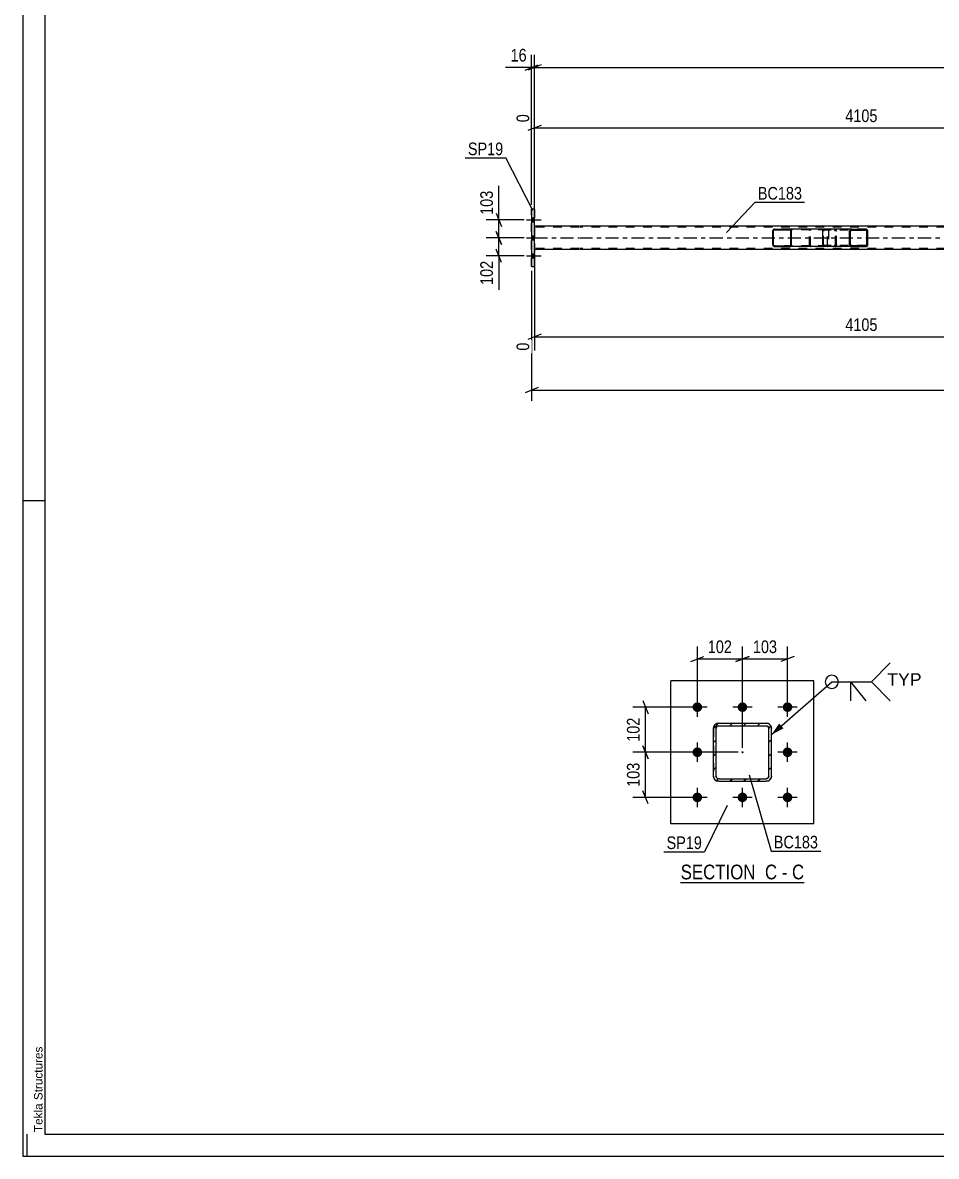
# Model space of a CAD drawing. Header units: millimetres. Extents: x -80 to 761, y -429 to 165.
# Drawn here: x -79.7 to 128, y -429 to -171.3 of the extents above; entities that cross this region are included whole.
import ezdxf

# ---------------------------------------------------------------- set-up
doc = ezdxf.new("R2010")
doc.units = ezdxf.units.MM
doc.linetypes.add('DXK_LINE_DOT2', pattern=[3.9198, 1.9599, -1.9599])
doc.linetypes.add('DXK_LINE_DOT3', pattern=[5.9187, 2.979, -0.9799, 0.9799, -0.9799])
doc.styles.add('Arial', font='ARIAL.TTF', dxfattribs={"height": 0.2})
doc.styles.add('Arial Narrow', font='ARIALN.TTF', dxfattribs={"height": 0.2})

# ---------------------------------------------------------------- blocks, each defined once
blk = doc.blocks.new('Unknown-814185468-1133')
at = {"color": 5, "linetype": 'Continuous'}
for p, q in [((-79.66, 165.05), (-79.66, -428.95)), ((-74.66, 160.05), (-74.66, -423.95)), ((-74.66, -279.95), (-79.66, -279.95)), ((-78.66, -428.95), (-78.66, -423.95)), ((-74.66, -423.95), (756.34, -423.95)), ((-79.66, -428.95), (761.34, -428.95))]:
    blk.add_line(p, q, dxfattribs=at)
at = {"color": 174, "linetype": 'Continuous', "style": 'Arial'}
blk.add_text('Tekla Structures', height=1.9102, rotation=90, dxfattribs=at).set_placement((-75.16, -423.45))
blk = doc.blocks.new('Unknown-814185468-13 - 9922')
at = {"color": 6, "linetype": 'Continuous'}
blk.add_line((69.86, -366.75), (97.93, -366.75), dxfattribs=at)
at = {"color": 0, "linetype": 'Continuous'}
blk.add_wipeout([(87.97, -366), (87.97, -362.5), (69.86, -362.5), (69.86, -366)], dxfattribs=at)
at = {"color": 7, "linetype": 'Continuous', "style": 'Arial Narrow'}
blk.add_text('SECTION ', height=3.34, dxfattribs=at).set_placement((69.86, -366))
at = {"color": 0, "linetype": 'Continuous'}
blk.add_wipeout([(91.79, -366), (91.79, -362.5), (89.02, -362.5), (89.02, -366)], dxfattribs=at)
blk.add_wipeout([(94.11, -366), (94.11, -362.5), (92.84, -362.5), (92.84, -366)], dxfattribs=at)
at = {"color": 7, "linetype": 'Continuous', "style": 'Arial Narrow'}
blk.add_text('C', height=3.34, dxfattribs=at).set_placement((89.02, -366))
at = {"color": 0, "linetype": 'Continuous'}
blk.add_wipeout([(97.93, -366), (97.93, -362.5), (95.16, -362.5), (95.16, -366)], dxfattribs=at)
at = {"color": 7, "linetype": 'Continuous', "style": 'Arial Narrow'}
for s, p in [('C', (95.16, -366)), ('-', (92.84, -366))]:
    blk.add_text(s, height=3.34, dxfattribs=at).set_placement(p)
blk = doc.blocks.new('Part-814185468-5505 - 5375')
at = {"linetype": 'Continuous'}
h = blk.add_hatch(dxfattribs=at)
h.set_pattern_fill('', scale=0.7, style=0, pattern_type=0)
h.set_pattern_definition([(45, (95.0523, -218.402), (-1.57154, 1.57154), [])])
h.paths.add_polyline_path([(95.08, -218.52), (95.05, -218.4), (94.98, -218.3), (94.87, -218.23), (94.74, -218.2), (91.16, -218.2), (91.03, -218.23), (90.92, -218.3), (90.85, -218.4), (90.82, -218.52), (90.82, -221.88), (90.85, -222.01), (90.92, -222.11), (91.03, -222.18), (91.16, -222.2), (94.74, -222.2), (94.87, -222.18), (94.98, -222.11), (95.05, -222.01), (95.08, -221.88)])
h.paths.add_polyline_path([(94.89, -221.95), (94.86, -222), (94.8, -222.03), (94.74, -222.04), (91.16, -222.04), (91.1, -222.03), (91.04, -222), (91, -221.95), (90.99, -221.88), (90.99, -218.52), (91, -218.46), (91.04, -218.41), (91.1, -218.38), (91.16, -218.36), (94.74, -218.36), (94.8, -218.38), (94.86, -218.41), (94.89, -218.46), (94.91, -218.52), (94.91, -221.88)])
at = {"color": 2, "linetype": 'Continuous'}
for p, q in [((90.85, -218.4), (90.82, -218.52)), ((90.82, -221.88), (90.82, -218.52)), ((90.99, -218.52), (91, -218.46)), ((90.99, -221.88), (90.99, -218.52)), ((91, -218.46), (91.04, -218.41)), ((91.16, -218.2), (91.03, -218.23)), ((91.04, -218.41), (91.1, -218.38)), ((91.1, -218.38), (91.16, -218.36)), ((91.16, -218.2), (94.74, -218.2)), ((91.16, -218.36), (94.74, -218.36)), ((102.44, -218.2), (94.74, -218.2)), ((94.87, -218.23), (94.74, -218.2)), ((94.74, -218.36), (94.8, -218.38)), ((94.8, -218.38), (94.86, -218.41)), ((94.86, -218.41), (94.89, -218.46)), ((94.89, -218.46), (94.91, -218.52)), ((94.91, -221.88), (94.91, -218.52)), ((95.08, -218.52), (95.05, -218.4)), ((95.08, -221.88), (95.08, -218.52)), ((90.82, -221.88), (90.85, -222.01)), ((91, -221.95), (90.99, -221.88)), ((91.04, -222), (91, -221.95)), ((91.03, -222.18), (91.16, -222.2)), ((91.1, -222.03), (91.04, -222)), ((91.16, -222.04), (91.1, -222.03)), ((91.16, -222.04), (94.74, -222.04)), ((91.16, -222.2), (94.74, -222.2)), ((94.8, -222.03), (94.74, -222.04)), ((94.74, -222.2), (94.87, -222.18)), ((102.44, -222.2), (94.74, -222.2)), ((94.86, -222), (94.8, -222.03)), ((94.89, -221.95), (94.86, -222)), ((94.91, -221.88), (94.89, -221.95)), ((95.05, -222.01), (95.08, -221.88))]:
    blk.add_line(p, q, dxfattribs=at)
at = {"color": 7, "linetype": 'DXK_LINE_DOT2'}
for p, q in [((94.74, -218.2), (91.16, -218.2)), ((103.09, -218.36), (91.16, -218.36)), ((99.17, -218.52), (99.2, -218.4)), ((99.17, -221.88), (99.17, -218.52)), ((99.35, -218.46), (99.34, -218.52)), ((99.34, -221.88), (99.34, -218.52)), ((99.39, -218.41), (99.35, -218.46)), ((99.38, -218.23), (99.51, -218.2)), ((99.45, -218.38), (99.39, -218.41)), ((99.51, -218.36), (99.45, -218.38)), ((103.09, -218.2), (102.44, -218.2)), ((103.09, -218.2), (103.22, -218.23)), ((103.15, -218.38), (103.09, -218.36)), ((103.21, -218.41), (103.15, -218.38)), ((103.24, -218.46), (103.21, -218.41)), ((103.26, -218.52), (103.24, -218.46)), ((103.26, -221.88), (103.26, -218.52)), ((103.4, -218.4), (103.43, -218.52)), ((103.43, -218.52), (103.43, -221.88)), ((103.09, -222.04), (91.16, -222.04)), ((94.74, -222.2), (91.16, -222.2)), ((99.2, -222.01), (99.17, -221.88)), ((99.34, -221.88), (99.35, -221.95)), ((99.35, -221.95), (99.39, -222)), ((99.51, -222.2), (99.38, -222.18)), ((99.39, -222), (99.41, -222.01)), ((99.41, -222.01), (99.45, -222.03)), ((99.45, -222.03), (99.51, -222.04)), ((103.09, -222.2), (102.44, -222.2)), ((103.09, -222.04), (103.15, -222.03)), ((103.22, -222.18), (103.09, -222.2)), ((103.15, -222.03), (103.21, -222)), ((103.21, -222), (103.24, -221.95)), ((103.24, -221.95), (103.26, -221.88)), ((103.43, -221.88), (103.4, -222.01))]:
    blk.add_line(p, q, dxfattribs=at)
at = {"color": 2, "linetype": 'Continuous'}
for centre, start, end in [((91.15, -218.54), 110.7583, 155.68), ((94.75, -218.54), 24.32, 69.2417), ((91.15, -221.87), 204.32, 249.2417), ((94.75, -221.87), 290.7583, 335.68)]:
    blk.add_arc(centre, 0.331, start, end, dxfattribs=at)
at = {"color": 7, "linetype": 'DXK_LINE_DOT2'}
for centre, start, end in [((99.5, -218.54), 110.7583, 155.68), ((103.1, -218.54), 24.32, 69.2417), ((99.5, -221.87), 204.32, 249.2417), ((103.1, -221.87), 290.7583, 335.68)]:
    blk.add_arc(centre, 0.331, start, end, dxfattribs=at)
blk = doc.blocks.new('Part-814185468-5511 - 5375')
at = {"color": 2, "linetype": 'Continuous'}
for p, q in [((36.63, -213.7), (35.99, -213.7)), ((35.99, -213.7), (35.99, -226.7)), ((36.63, -226.7), (36.63, -213.7)), ((35.99, -226.7), (36.63, -226.7))]:
    blk.add_line(p, q, dxfattribs=at)
at = {"color": 7, "linetype": 'DXK_LINE_DOT2'}
for p, q in [((35.99, -226.7), (35.99, -213.7)), ((36.63, -213.7), (36.63, -226.7))]:
    blk.add_line(p, q, dxfattribs=at)
blk = doc.blocks.new('Part-814185468-5504 - 5375')
at = {"linetype": 'Continuous'}
h = blk.add_hatch(dxfattribs=at)
h.set_pattern_fill('', scale=0.7, style=0, pattern_type=0)
h.set_pattern_definition([(45, (112.3844, -218.5008), (-1.57154, 1.57154), [])])
h.paths.add_polyline_path([(112.42, -218.68), (112.38, -218.5), (112.28, -218.35), (112.11, -218.24), (111.92, -218.2), (108.74, -218.2), (108.54, -218.24), (108.38, -218.35), (108.27, -218.5), (108.23, -218.68), (108.23, -221.72), (108.27, -221.91), (108.38, -222.06), (108.54, -222.17), (108.74, -222.2), (111.92, -222.2), (112.11, -222.17), (112.28, -222.06), (112.38, -221.91), (112.42, -221.72)])
h.paths.add_polyline_path([(112.15, -221.82), (112.1, -221.89), (112.02, -221.95), (111.92, -221.96), (108.74, -221.96), (108.64, -221.95), (108.56, -221.89), (108.5, -221.82), (108.48, -221.72), (108.48, -218.68), (108.5, -218.59), (108.56, -218.51), (108.64, -218.46), (108.74, -218.44), (111.92, -218.44), (112.02, -218.46), (112.1, -218.51), (112.15, -218.59), (112.17, -218.68), (112.17, -221.72)])
at = {"color": 2, "linetype": 'Continuous'}
for p, q in [((102.16, -218.68), (102.19, -218.5)), ((102.16, -221.72), (102.16, -218.68)), ((102.19, -218.5), (102.24, -218.35)), ((102.24, -218.35), (102.33, -218.24)), ((102.33, -218.24), (102.44, -218.2)), ((108.74, -218.2), (102.44, -218.2)), ((108.27, -218.5), (108.23, -218.68)), ((108.23, -221.72), (108.23, -218.68)), ((108.48, -218.68), (108.5, -218.59)), ((108.48, -221.72), (108.48, -218.68)), ((108.5, -218.59), (108.56, -218.51)), ((108.74, -218.2), (108.54, -218.24)), ((108.56, -218.51), (108.64, -218.46)), ((108.64, -218.46), (108.74, -218.44)), ((108.74, -218.2), (111.92, -218.2)), ((108.74, -218.44), (111.92, -218.44)), ((112.11, -218.24), (111.92, -218.2)), ((111.92, -218.44), (112.02, -218.46)), ((112.02, -218.46), (112.1, -218.51)), ((112.1, -218.51), (112.15, -218.59)), ((112.15, -218.59), (112.17, -218.68)), ((112.17, -221.72), (112.17, -218.68)), ((112.42, -218.68), (112.38, -218.5)), ((112.42, -221.72), (112.42, -218.68)), ((102.19, -221.91), (102.16, -221.72)), ((102.24, -222.06), (102.19, -221.91)), ((102.33, -222.17), (102.24, -222.06)), ((102.44, -222.2), (102.33, -222.17)), ((108.74, -222.2), (102.44, -222.2)), ((108.23, -221.72), (108.27, -221.91)), ((108.5, -221.82), (108.48, -221.72)), ((108.56, -221.89), (108.5, -221.82)), ((108.54, -222.17), (108.74, -222.2)), ((108.64, -221.95), (108.56, -221.89)), ((108.74, -221.96), (108.64, -221.95)), ((108.74, -221.96), (111.92, -221.96)), ((108.74, -222.2), (111.92, -222.2)), ((112.02, -221.95), (111.92, -221.96)), ((111.92, -222.2), (112.11, -222.17)), ((112.1, -221.89), (112.02, -221.95)), ((112.15, -221.82), (112.1, -221.89)), ((112.17, -221.72), (112.15, -221.82)), ((112.38, -221.91), (112.42, -221.72))]:
    blk.add_line(p, q, dxfattribs=at)
at = {"color": 7, "linetype": 'DXK_LINE_DOT2'}
for p, q in [((102.31, -218.59), (102.3, -218.68)), ((102.3, -221.72), (102.3, -218.68)), ((102.34, -218.51), (102.31, -218.59)), ((102.38, -218.46), (102.34, -218.51)), ((102.44, -218.44), (102.38, -218.46)), ((111.92, -218.44), (102.44, -218.44)), ((103.43, -218.44), (103.43, -218.2)), ((104.77, -218.2), (104.96, -218.24)), ((104.87, -218.46), (104.77, -218.44)), ((104.95, -218.51), (104.87, -218.46)), ((105, -218.59), (104.95, -218.51)), ((105.02, -218.68), (105, -218.59)), ((105.02, -221.72), (105.02, -218.68)), ((105.23, -218.5), (105.27, -218.68)), ((105.27, -221.72), (105.27, -218.68)), ((111.92, -218.2), (108.74, -218.2)), ((102.3, -221.72), (102.31, -221.82)), ((102.31, -221.82), (102.34, -221.89)), ((102.34, -221.89), (102.38, -221.95)), ((102.38, -221.95), (102.44, -221.96)), ((111.92, -221.96), (102.44, -221.96)), ((103.43, -222.2), (103.43, -221.96)), ((104.77, -221.96), (104.87, -221.95)), ((104.96, -222.17), (104.77, -222.2)), ((104.87, -221.95), (104.95, -221.89)), ((104.95, -221.89), (105, -221.82)), ((105, -221.82), (105.02, -221.72)), ((105.27, -221.72), (105.23, -221.91)), ((111.92, -222.2), (108.74, -222.2))]:
    blk.add_line(p, q, dxfattribs=at)
for centre, start, end in [((104.78, -218.7), 23.8494, 68.8059), ((104.78, -221.71), 291.1941, 336.1506)]:
    blk.add_arc(centre, 0.492, start, end, dxfattribs=at)
at = {"color": 2, "linetype": 'Continuous'}
for centre, start, end in [((108.72, -218.7), 111.1941, 156.1506), ((111.93, -218.7), 23.8494, 68.8059), ((108.72, -221.71), 203.8494, 248.8059), ((111.93, -221.71), 291.1941, 336.1506)]:
    blk.add_arc(centre, 0.492, start, end, dxfattribs=at)
blk = doc.blocks.new('Part-814185468-5551 - 5375')
at = {"color": 2, "linetype": 'Continuous'}
for p, q in [((46.75, -217.56), (36.63, -217.56)), ((623.83, -217.56), (46.85, -217.56)), ((46.75, -222.84), (36.63, -222.84)), ((184.45, -222.84), (46.85, -222.84))]:
    blk.add_line(p, q, dxfattribs=at)
at = {"color": 7, "linetype": 'DXK_LINE_DOT2'}
for p, q in [((36.63, -217.56), (36.63, -222.84)), ((46.75, -217.8), (36.63, -217.8)), ((36.63, -218.04), (36.63, -222.36)), ((623.83, -217.8), (46.85, -217.8)), ((46.75, -222.6), (36.63, -222.6)), ((623.83, -222.6), (46.85, -222.6))]:
    blk.add_line(p, q, dxfattribs=at)
at = {"color": 7, "linetype": 'DXK_LINE_DOT3'}
for p, q in [((36.63, -220.2), (46.75, -220.2)), ((46.85, -220.2), (623.83, -220.2))]:
    blk.add_line(p, q, dxfattribs=at)
blk = doc.blocks.new('Bolt-814185468-5676 - 5375')
at = {"linetype": 'Continuous'}
for points in [[(36.63, -216.54), (36.63, -215.66), (35.99, -215.66), (35.99, -216.54)], [(36.63, -216.54), (36.63, -215.66), (35.99, -215.66), (35.99, -216.54)], [(36.63, -216.54), (36.63, -215.66), (35.99, -215.66), (35.99, -216.54)], [(36.63, -220.64), (36.63, -219.76), (35.99, -219.76), (35.99, -220.64)], [(36.63, -220.64), (36.63, -219.76), (35.99, -219.76), (35.99, -220.64)], [(36.63, -224.74), (36.63, -223.86), (35.99, -223.86), (35.99, -224.74)], [(36.63, -224.74), (36.63, -223.86), (35.99, -223.86), (35.99, -224.74)], [(36.63, -224.74), (36.63, -223.86), (35.99, -223.86), (35.99, -224.74)]]:
    blk.add_hatch(color=1, dxfattribs=at).paths.add_polyline_path(points)
at = {"color": 1, "linetype": 'Continuous'}
for p, q in [((34.83, -216.1), (38.15, -216.1)), ((34.83, -216.1), (38.15, -216.1)), ((34.83, -216.1), (38.15, -216.1)), ((35.99, -215.66), (36.63, -215.66)), ((35.99, -215.66), (36.63, -215.66)), ((35.99, -215.66), (36.63, -215.66)), ((35.99, -216.54), (36.63, -216.54)), ((35.99, -216.54), (36.63, -216.54)), ((35.99, -216.54), (36.63, -216.54)), ((34.83, -220.2), (38.15, -220.2)), ((34.83, -220.2), (38.15, -220.2)), ((35.99, -219.76), (36.63, -219.76)), ((35.99, -219.76), (36.63, -219.76)), ((35.99, -220.64), (36.63, -220.64)), ((35.99, -220.64), (36.63, -220.64)), ((35.99, -223.86), (36.63, -223.86)), ((35.99, -223.86), (36.63, -223.86)), ((35.99, -223.86), (36.63, -223.86)), ((34.83, -224.3), (38.15, -224.3)), ((34.83, -224.3), (38.15, -224.3)), ((34.83, -224.3), (38.15, -224.3)), ((35.99, -224.74), (36.63, -224.74)), ((35.99, -224.74), (36.63, -224.74)), ((35.99, -224.74), (36.63, -224.74))]:
    blk.add_line(p, q, dxfattribs=at)
blk = doc.blocks.new('Part-814185468-9939 - 9922')
at = {"color": 2, "linetype": 'Continuous'}
for p, q in [((100.15, -320.87), (67.65, -320.87)), ((67.65, -353.37), (67.65, -320.87)), ((100.15, -353.37), (100.15, -320.87)), ((100.15, -353.37), (67.65, -353.37))]:
    blk.add_line(p, q, dxfattribs=at)
blk = doc.blocks.new('Part-814185468-10049 - 9922')
at = {"linetype": 'Continuous'}
h = blk.add_hatch(dxfattribs=at)
h.set_pattern_fill('', scale=0.7, style=0, pattern_type=0)
h.set_pattern_definition([(45, (78.4953, -330.5164), (-1.57154, 1.57154), [])])
h.paths.add_polyline_path([(89.3, -330.52), (78.5, -330.52), (78.04, -330.61), (77.65, -330.87), (77.39, -331.26), (77.3, -331.72), (77.3, -342.52), (77.39, -342.98), (77.65, -343.36), (78.04, -343.63), (78.5, -343.72), (89.3, -343.72), (89.75, -343.63), (90.14, -343.36), (90.4, -342.98), (90.5, -342.52), (90.5, -331.72), (90.4, -331.26), (90.14, -330.87), (89.75, -330.61)])
h.paths.add_polyline_path([(89.85, -331.49), (89.9, -331.72), (89.9, -342.52), (89.85, -342.75), (89.72, -342.94), (89.52, -343.07), (89.3, -343.12), (78.5, -343.12), (78.27, -343.07), (78.07, -342.94), (77.94, -342.75), (77.9, -342.52), (77.9, -331.72), (77.94, -331.49), (78.07, -331.29), (78.27, -331.16), (78.5, -331.12), (89.3, -331.12), (89.52, -331.16), (89.72, -331.29)])
blk.add_hatch(color=30, dxfattribs=at).paths.add_polyline_path([(83.9, -337.22, -1), (83.9, -337.02, -1)])
at = {"color": 7, "linetype": 'DXK_LINE_DOT2'}
for p, q in [((77.3, -331.72), (77.39, -331.26)), ((77.3, -331.72), (77.3, -342.52)), ((77.94, -331.49), (77.9, -331.72)), ((77.9, -342.52), (77.9, -331.72)), ((78.07, -331.29), (77.94, -331.49)), ((78.04, -330.61), (78.5, -330.52)), ((78.27, -331.16), (78.07, -331.29)), ((78.5, -331.12), (78.27, -331.16)), ((78.5, -330.52), (89.3, -330.52)), ((78.5, -331.12), (89.3, -331.12)), ((89.3, -330.52), (89.75, -330.61)), ((89.52, -331.16), (89.3, -331.12)), ((89.72, -331.29), (89.52, -331.16)), ((89.85, -331.49), (89.72, -331.29)), ((89.9, -331.72), (89.85, -331.49)), ((89.9, -342.52), (89.9, -331.72)), ((90.4, -331.26), (90.5, -331.72)), ((90.5, -342.52), (90.5, -331.72)), ((77.39, -342.98), (77.3, -342.52)), ((77.9, -342.52), (77.94, -342.75)), ((89.85, -342.75), (89.9, -342.52)), ((90.5, -342.52), (90.4, -342.98)), ((77.94, -342.75), (78.07, -342.94)), ((78.5, -343.72), (78.04, -343.63)), ((78.07, -342.94), (78.27, -343.07)), ((78.27, -343.07), (78.5, -343.12)), ((78.5, -343.12), (89.3, -343.12)), ((78.5, -343.72), (89.3, -343.72)), ((89.3, -343.12), (89.52, -343.07)), ((89.75, -343.63), (89.3, -343.72)), ((89.52, -343.07), (89.72, -342.94)), ((89.72, -342.94), (89.85, -342.75))]:
    blk.add_line(p, q, dxfattribs=at)
at = {"color": 2, "linetype": 'Continuous'}
for p, q in [((77.39, -331.26), (77.3, -331.72)), ((77.3, -331.72), (77.3, -331.72)), ((77.3, -342.52), (77.3, -331.72)), ((77.9, -331.72), (77.94, -331.49)), ((77.9, -331.72), (77.9, -331.72)), ((77.9, -342.52), (77.9, -331.72)), ((77.94, -331.49), (78.07, -331.29)), ((78.5, -330.52), (78.04, -330.61)), ((78.07, -331.29), (78.27, -331.16)), ((78.27, -331.16), (78.5, -331.12)), ((78.5, -330.52), (78.5, -330.52)), ((78.5, -330.52), (89.3, -330.52)), ((78.5, -331.12), (78.5, -331.12)), ((78.5, -331.12), (89.3, -331.12)), ((89.3, -330.52), (89.3, -330.52)), ((89.75, -330.61), (89.3, -330.52)), ((89.3, -331.12), (89.3, -331.12)), ((89.3, -331.12), (89.52, -331.16)), ((89.52, -331.16), (89.72, -331.29)), ((89.72, -331.29), (89.85, -331.49)), ((89.85, -331.49), (89.9, -331.72)), ((89.9, -331.72), (89.9, -331.72)), ((89.9, -342.52), (89.9, -331.72)), ((90.5, -331.72), (90.4, -331.26)), ((90.5, -331.72), (90.5, -331.72)), ((90.5, -342.52), (90.5, -331.72)), ((77.3, -342.52), (77.3, -342.52)), ((77.3, -342.52), (77.39, -342.98)), ((77.9, -342.52), (77.9, -342.52)), ((77.94, -342.75), (77.9, -342.52)), ((89.9, -342.52), (89.85, -342.75)), ((89.9, -342.52), (89.9, -342.52)), ((90.4, -342.98), (90.5, -342.52)), ((90.5, -342.52), (90.5, -342.52)), ((78.07, -342.94), (77.94, -342.75)), ((78.04, -343.63), (78.5, -343.72)), ((78.27, -343.07), (78.07, -342.94)), ((78.5, -343.12), (78.27, -343.07)), ((78.5, -343.12), (78.5, -343.12)), ((78.5, -343.12), (89.3, -343.12)), ((78.5, -343.72), (78.5, -343.72)), ((78.5, -343.72), (89.3, -343.72)), ((89.52, -343.07), (89.3, -343.12)), ((89.3, -343.12), (89.3, -343.12)), ((89.3, -343.72), (89.75, -343.63)), ((89.3, -343.72), (89.3, -343.72)), ((89.72, -342.94), (89.52, -343.07)), ((89.85, -342.75), (89.72, -342.94))]:
    blk.add_line(p, q, dxfattribs=at)
at = {"color": 7, "linetype": 'DXK_LINE_DOT3'}
blk.add_line((83.9, -337.12), (83.9, -337.12), dxfattribs=at)
at = {"color": 30, "linetype": 'DXK_LINE_DOT3'}
blk.add_line((83.9, -337.12), (83.9, -337.12), dxfattribs=at)
at = {"color": 30, "linetype": 'Continuous'}
blk.add_circle((83.9, -337.12), 0.1, dxfattribs=at)
at = {"color": 7, "linetype": 'DXK_LINE_DOT2'}
for centre, start, end in [((78.5, -331.72), 112.5, 157.5), ((89.3, -331.72), 22.5, 67.5), ((78.5, -342.52), 202.5, 247.5), ((89.3, -342.52), 292.5, 337.5)]:
    blk.add_arc(centre, 1.2, start, end, dxfattribs=at)
at = {"color": 2, "linetype": 'Continuous'}
for centre, start, end in [((78.5, -331.72), 112.5, 157.5), ((89.3, -331.72), 22.5, 67.5), ((78.5, -342.52), 202.5, 247.5), ((89.3, -342.52), 292.5, 337.5)]:
    blk.add_arc(centre, 1.2, start, end, dxfattribs=at)
blk = doc.blocks.new('Bolt-814185468-10054 - 9922')
at = {"linetype": 'Continuous'}
for points in [[(73.65, -327.97, -1), (73.65, -325.77, -1)], [(83.9, -327.97, -1), (83.9, -325.77, -1)], [(94.15, -327.97, -1), (94.15, -325.77, -1)], [(73.65, -338.22, -1), (73.65, -336.02, -1)], [(94.15, -338.22, -1), (94.15, -336.02, -1)], [(73.65, -348.47, -1), (73.65, -346.27, -1)], [(83.9, -348.47, -1), (83.9, -346.27, -1)], [(94.15, -348.47, -1), (94.15, -346.27, -1)]]:
    blk.add_hatch(color=1, dxfattribs=at).paths.add_polyline_path(points)
at = {"color": 1, "linetype": 'Continuous'}
for p, q in [((75.85, -326.87), (71.45, -326.87)), ((73.65, -329.07), (73.65, -324.67)), ((86.1, -326.87), (81.7, -326.87)), ((83.9, -329.07), (83.9, -324.67)), ((96.35, -326.87), (91.95, -326.87)), ((94.15, -329.07), (94.15, -324.67)), ((73.65, -339.32), (73.65, -334.92)), ((94.15, -339.32), (94.15, -334.92)), ((75.85, -337.12), (71.45, -337.12)), ((96.35, -337.12), (91.95, -337.12)), ((73.65, -349.57), (73.65, -345.17)), ((83.9, -349.57), (83.9, -345.17)), ((94.15, -349.57), (94.15, -345.17)), ((75.85, -347.37), (71.45, -347.37)), ((86.1, -347.37), (81.7, -347.37)), ((96.35, -347.37), (91.95, -347.37))]:
    blk.add_line(p, q, dxfattribs=at)
blk = doc.blocks.new('StraightDimension-814185468-9405 - 5375')
at = {"color": 7, "linetype": 'Continuous'}
for p, q in [((36.63, -212.7), (36.63, -178.62)), ((38.13, -180.87), (35.13, -182.07)), ((36.63, -181.47), (634.05, -181.47))]:
    blk.add_line(p, q, dxfattribs=at)
blk = doc.blocks.new('StraightDimension-814185468-5705 - 5375')
at = {"color": 7, "linetype": 'Continuous'}
for p, q in [((185.25, -208.95), (185.25, -186.62)), ((36.63, -216.56), (36.63, -192.1)), ((38.13, -194.63), (35.13, -195.83)), ((36.63, -195.23), (185.25, -195.23)), ((183.75, -195.83), (186.75, -194.63))]:
    blk.add_line(p, q, dxfattribs=at)
at = {"color": 0, "linetype": 'Continuous'}
for points in [[(184.65, -186.02), (180.45, -186.02), (180.45, -194.53), (184.65, -194.53)], [(36.03, -191.5), (31.83, -191.5), (31.83, -194.53), (36.03, -194.53)]]:
    blk.add_wipeout(points, dxfattribs=at)
at = {"color": 0}
blk.add_wipeout([(115.19, -194.48), (115.19, -190.28), (106.68, -190.28), (106.68, -194.48)], dxfattribs=at)
at = {"color": 3, "linetype": 'Continuous', "style": 'Arial Narrow'}
for s, height, p in [('4105', 2.863, (184.05, -193.93)), ('0', 2.86, (35.43, -193.93))]:
    blk.add_text(s, height=height, rotation=90.0002, dxfattribs=at).set_placement(p)
at = {"color": 3, "style": 'Arial Narrow'}
blk.add_text('4105', height=2.863, dxfattribs=at).set_placement((107.28, -193.88))
blk = doc.blocks.new('StraightDimension-814185468-5769 - 5375')
at = {"color": 7, "linetype": 'Continuous'}
for p, q in [((35.99, -227.7), (35.99, -257.22)), ((37.49, -254.22), (34.49, -255.42)), ((35.99, -254.82), (634.69, -254.82))]:
    blk.add_line(p, q, dxfattribs=at)
blk = doc.blocks.new('StraightDimension-814185468-9406 - 5375')
at = {"color": 7, "linetype": 'Continuous'}
for p, q in [((35.99, -212.7), (35.99, -178.62)), ((36.63, -212.7), (36.63, -178.62)), ((34.49, -182.07), (37.49, -180.87)), ((38.13, -180.87), (35.13, -182.07)), ((35.99, -181.47), (36.63, -181.47))]:
    blk.add_line(p, q, dxfattribs=at)
at = {"color": 0}
blk.add_wipeout([(35.47, -180.72), (35.47, -176.52), (30.61, -176.52), (30.61, -180.72)], dxfattribs=at)
at = {"color": 7, "linetype": 'Continuous'}
blk.add_line((35.99, -181.47), (30.08, -181.47), dxfattribs=at)
blk.add_line((35.99, -181.47), (30.08, -181.47), dxfattribs=at)
at = {"color": 3, "style": 'Arial Narrow'}
blk.add_text('16', height=2.863, dxfattribs=at).set_placement((31.21, -180.12))
blk = doc.blocks.new('StraightDimension-814185468-10336 - 5375')
at = {"color": 7, "linetype": 'Continuous'}
for p, q in [((36.63, -223.84), (36.63, -245.84)), ((185.25, -232.24), (185.25, -251.33)), ((38.13, -242.12), (35.13, -243.32)), ((183.75, -243.32), (186.75, -242.12)), ((36.63, -242.72), (185.25, -242.72))]:
    blk.add_line(p, q, dxfattribs=at)
at = {"color": 0}
blk.add_wipeout([(115.19, -241.97), (115.19, -237.77), (106.68, -237.77), (106.68, -241.97)], dxfattribs=at)
at = {"color": 0, "linetype": 'Continuous'}
for points in [[(36.03, -243.42), (31.83, -243.42), (31.83, -246.44), (36.03, -246.44)], [(184.65, -243.42), (180.45, -243.42), (180.45, -251.93), (184.65, -251.93)]]:
    blk.add_wipeout(points, dxfattribs=at)
at = {"color": 3, "style": 'Arial Narrow'}
blk.add_text('4105', height=2.863, dxfattribs=at).set_placement((107.28, -241.37))
at = {"color": 3, "linetype": 'Continuous', "style": 'Arial Narrow'}
for s, height, p in [('0', 2.86, (35.43, -245.84)), ('4105', 2.863, (184.05, -251.33))]:
    blk.add_text(s, height=height, rotation=90.0002, dxfattribs=at).set_placement(p)
blk = doc.blocks.new('StraightDimension-814185468-10458 - 5375')
at = {"color": 7, "linetype": 'Continuous'}
for p, q in [((34.32, -216.1), (25.69, -216.1)), ((27.94, -214.6), (29.14, -217.6)), ((28.54, -220.22), (28.54, -216.1)), ((29.14, -221.72), (27.94, -218.72)), ((34.32, -220.22), (25.69, -220.22))]:
    blk.add_line(p, q, dxfattribs=at)
at = {"color": 0}
blk.add_wipeout([(27.79, -208.9), (23.59, -208.9), (23.59, -215.58), (27.79, -215.58)], dxfattribs=at)
at = {"color": 7, "linetype": 'Continuous'}
blk.add_line((28.54, -216.1), (28.54, -208.37), dxfattribs=at)
blk.add_line((28.54, -216.1), (28.54, -208.37), dxfattribs=at)
at = {"color": 3, "style": 'Arial Narrow'}
blk.add_text('103', height=2.863, rotation=90.0002, dxfattribs=at).set_placement((27.19, -214.98))
blk = doc.blocks.new('StraightDimension-814185468-10459 - 5375')
at = {"color": 7, "linetype": 'Continuous'}
for p, q in [((27.94, -218.72), (29.14, -221.72)), ((34.32, -220.22), (25.69, -220.22)), ((28.54, -224.3), (28.54, -220.22)), ((29.14, -225.8), (27.94, -222.8)), ((34.32, -224.3), (25.69, -224.3))]:
    blk.add_line(p, q, dxfattribs=at)
at = {"color": 0}
blk.add_wipeout([(27.79, -224.83), (23.59, -224.83), (23.59, -231.51), (27.79, -231.51)], dxfattribs=at)
at = {"color": 7, "linetype": 'Continuous'}
blk.add_line((28.54, -224.3), (28.54, -232.04), dxfattribs=at)
blk.add_line((28.54, -224.3), (28.54, -232.04), dxfattribs=at)
at = {"color": 3, "style": 'Arial Narrow'}
blk.add_text('102', height=2.863, rotation=90.0002, dxfattribs=at).set_placement((27.19, -230.91))
blk = doc.blocks.new('StraightDimension-814185468-10176 - 9922')
at = {"color": 7, "linetype": 'Continuous'}
for p, q in [((83.9, -336.12), (83.9, -313.07)), ((94.15, -325.87), (94.15, -313.07)), ((82.4, -316.52), (85.4, -315.32)), ((83.9, -315.92), (94.15, -315.92)), ((95.65, -315.32), (92.65, -316.52))]:
    blk.add_line(p, q, dxfattribs=at)
at = {"color": 0}
blk.add_wipeout([(92.36, -315.17), (92.36, -310.97), (85.68, -310.97), (85.68, -315.17)], dxfattribs=at)
at = {"color": 3, "style": 'Arial Narrow'}
blk.add_text('103', height=2.863, dxfattribs=at).set_placement((86.28, -314.57))
blk = doc.blocks.new('StraightDimension-814185468-10177 - 9922')
at = {"color": 7, "linetype": 'Continuous'}
for p, q in [((73.65, -325.87), (73.65, -313.07)), ((83.9, -336.12), (83.9, -313.07)), ((72.15, -316.52), (75.15, -315.32)), ((73.65, -315.92), (83.9, -315.92)), ((85.4, -315.32), (82.4, -316.52))]:
    blk.add_line(p, q, dxfattribs=at)
at = {"color": 0}
blk.add_wipeout([(82.11, -315.17), (82.11, -310.97), (75.43, -310.97), (75.43, -315.17)], dxfattribs=at)
at = {"color": 3, "style": 'Arial Narrow'}
blk.add_text('102', height=2.863, dxfattribs=at).set_placement((76.03, -314.57))
blk = doc.blocks.new('StraightDimension-814185468-10149 - 9922')
at = {"color": 7, "linetype": 'Continuous'}
for p, q in [((72.65, -326.87), (59.02, -326.87)), ((61.27, -325.37), (62.47, -328.37)), ((61.87, -337.12), (61.87, -326.87)), ((82.9, -337.12), (59.02, -337.12)), ((62.47, -338.62), (61.27, -335.62))]:
    blk.add_line(p, q, dxfattribs=at)
at = {"color": 0}
blk.add_wipeout([(61.12, -328.65), (56.92, -328.65), (56.92, -335.33), (61.12, -335.33)], dxfattribs=at)
at = {"color": 3, "style": 'Arial Narrow'}
blk.add_text('102', height=2.863, rotation=90.0002, dxfattribs=at).set_placement((60.52, -334.73))
blk = doc.blocks.new('StraightDimension-814185468-10150 - 9922')
at = {"color": 7, "linetype": 'Continuous'}
for p, q in [((82.9, -337.12), (59.02, -337.12)), ((61.27, -335.62), (62.47, -338.62)), ((61.87, -347.37), (61.87, -337.12)), ((72.65, -347.37), (59.02, -347.37)), ((62.47, -348.87), (61.27, -345.87))]:
    blk.add_line(p, q, dxfattribs=at)
at = {"color": 0}
blk.add_wipeout([(61.12, -338.9), (56.92, -338.9), (56.92, -345.58), (61.12, -345.58)], dxfattribs=at)
at = {"color": 3, "style": 'Arial Narrow'}
blk.add_text('103', height=2.863, rotation=90.0002, dxfattribs=at).set_placement((60.52, -344.98))
blk = doc.blocks.new('Mark-814185468-5507 - 5375')
at = {"color": 0}
blk.add_wipeout([(29.54, -201.41), (29.54, -198.41), (21.51, -198.41), (21.51, -201.41)], dxfattribs=at)
blk.add_wipeout([(29.54, -201.41), (29.54, -198.41), (21.51, -198.41), (21.51, -201.41)], dxfattribs=at)
at = {"color": 30, "linetype": 'Continuous'}
for p in [(20.91, -202.01), (36.28, -213.98)]:
    blk.add_line(p, (30.14, -202.01), dxfattribs=at)
at = {"color": 3, "style": 'Arial Narrow'}
blk.add_text('SP19', height=2.863, dxfattribs=at).set_placement((21.51, -201.41))
blk = doc.blocks.new('Mark-814185468-5547 - 5375')
at = {"color": 0}
blk.add_wipeout([(97.44, -211.5), (97.44, -208.5), (87.4, -208.5), (87.4, -211.5)], dxfattribs=at)
blk.add_wipeout([(97.44, -211.5), (97.44, -208.5), (87.4, -208.5), (87.4, -211.5)], dxfattribs=at)
at = {"color": 30, "linetype": 'Continuous'}
for p, q in [((80.28, -219), (86.8, -212.1)), ((86.8, -212.1), (98.04, -212.1))]:
    blk.add_line(p, q, dxfattribs=at)
at = {"color": 3, "style": 'Arial Narrow'}
blk.add_text('BC183', height=2.863, dxfattribs=at).set_placement((87.4, -211.5))
blk = doc.blocks.new('Mark-814185468-10201 - 9922')
at = {"color": 0}
blk.add_wipeout([(74.7, -359.11), (74.7, -356.11), (66.66, -356.11), (66.66, -359.11)], dxfattribs=at)
blk.add_wipeout([(74.7, -359.11), (74.7, -356.11), (66.66, -356.11), (66.66, -359.11)], dxfattribs=at)
at = {"color": 30, "linetype": 'Continuous'}
for p in [(80.43, -349.2), (66.06, -359.71)]:
    blk.add_line(p, (75.3, -359.71), dxfattribs=at)
at = {"color": 3, "style": 'Arial Narrow'}
blk.add_text('SP19', height=2.863, dxfattribs=at).set_placement((66.66, -359.11))
blk = doc.blocks.new('Mark-814185468-10204 - 9922')
at = {"color": 0}
blk.add_wipeout([(101.08, -358.96), (101.08, -355.96), (91.03, -355.96), (91.03, -358.96)], dxfattribs=at)
blk.add_wipeout([(101.08, -358.96), (101.08, -355.96), (91.03, -355.96), (91.03, -358.96)], dxfattribs=at)
at = {"color": 30, "linetype": 'Continuous'}
for p, q in [((85.44, -342.28), (90.43, -359.56)), ((90.43, -359.56), (101.68, -359.56))]:
    blk.add_line(p, q, dxfattribs=at)
at = {"color": 3, "style": 'Arial Narrow'}
blk.add_text('BC183', height=2.863, dxfattribs=at).set_placement((91.03, -358.96))
blk = doc.blocks.new('WeldMark-814185468-10224 - 9922')
at = {"linetype": 'Continuous'}
blk.add_hatch(color=30, dxfattribs=at).paths.add_polyline_path([(93.25, -331.69), (90.5, -333.11), (92.26, -330.57)])
at = {"color": 30, "linetype": 'Continuous'}
for p, q in [((90.5, -333.11), (104.21, -321.11)), ((104.21, -321.11), (113.21, -321.11))]:
    blk.add_line(p, q, dxfattribs=at)
at = {"color": 3, "linetype": 'Continuous'}
for q in [(111.92, -325.4), (108.49, -325.4)]:
    blk.add_line((108.49, -321.11), q, dxfattribs=at)
for start, end in [(90, 270), (270, 90)]:
    blk.add_arc((104.21, -321.11), 1.5, start, end, dxfattribs=at)
at = {"color": 0, "linetype": 'Continuous'}
blk.add_wipeout([(124.58, -322.01), (124.58, -319.01), (116.81, -319.01), (116.81, -322.01)], dxfattribs=at)
blk.add_wipeout([(124.58, -322.01), (124.58, -319.01), (116.81, -319.01), (116.81, -322.01)], dxfattribs=at)
at = {"color": 3, "linetype": 'Continuous'}
for q in [(117.49, -316.82), (117.49, -325.4)]:
    blk.add_line((113.21, -321.11), q, dxfattribs=at)
at = {"color": 3, "linetype": 'Continuous', "style": 'Arial'}
blk.add_text('TYP', height=2.865, dxfattribs=at).set_placement((116.81, -322.01))

msp = doc.modelspace()

# ---------------------------------------------------------------- block references
for name in ['Unknown-814185468-1133', 'Part-814185468-5511 - 5375', 'Bolt-814185468-5676 - 5375', 'Part-814185468-5551 - 5375', 'Part-814185468-5505 - 5375', 'Part-814185468-5504 - 5375', 'Part-814185468-9939 - 9922', 'Bolt-814185468-10054 - 9922', 'Part-814185468-10049 - 9922']:
    msp.add_blockref(name, (0, 0))

# ---------------------------------------------------------------- next in the draw order: block references
for name in ['StraightDimension-814185468-9405 - 5375', 'StraightDimension-814185468-5769 - 5375', 'StraightDimension-814185468-10176 - 9922', 'Mark-814185468-10204 - 9922', 'Unknown-814185468-13 - 9922']:
    msp.add_blockref(name, (0, 0))

# ---------------------------------------------------------------- next in the draw order: block references
for name in ['StraightDimension-814185468-5705 - 5375', 'StraightDimension-814185468-10336 - 5375', 'StraightDimension-814185468-10177 - 9922', 'WeldMark-814185468-10224 - 9922']:
    msp.add_blockref(name, (0, 0))

# ---------------------------------------------------------------- next in the draw order: block references
for name in ['StraightDimension-814185468-9406 - 5375', 'Mark-814185468-5547 - 5375', 'StraightDimension-814185468-10149 - 9922']:
    msp.add_blockref(name, (0, 0))

# ---------------------------------------------------------------- next in the draw order: block references
for name in ['StraightDimension-814185468-10458 - 5375', 'StraightDimension-814185468-10150 - 9922']:
    msp.add_blockref(name, (0, 0))

# ---------------------------------------------------------------- next in the draw order: block references
for name in ['Mark-814185468-5507 - 5375', 'StraightDimension-814185468-10459 - 5375', 'Mark-814185468-10201 - 9922']:
    msp.add_blockref(name, (0, 0))

doc.saveas('drawing.dxf')
